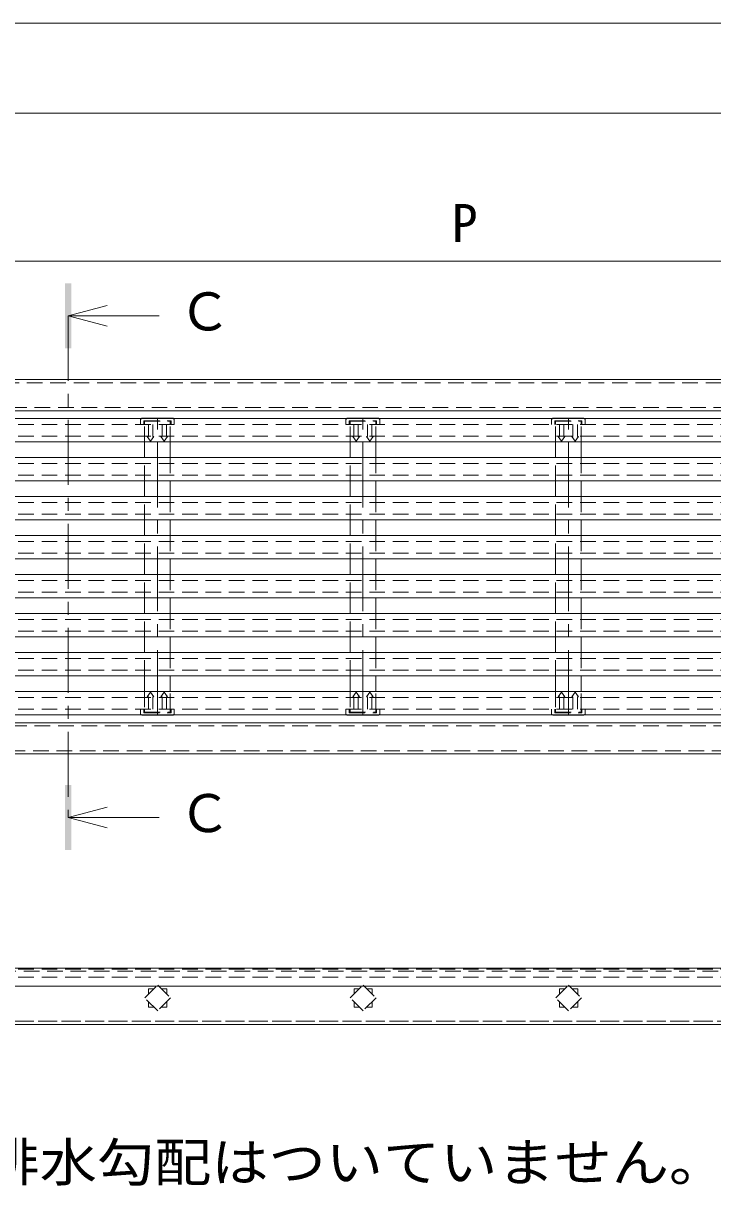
# Model space of a CAD drawing. Units: millimetres at full size, sheet at 1:5; details may follow other scales. Extents: x -840 to 950, y -676 to 691.
# Drawn here: x -418.1 to -153, y 226 to 673.2 of the extents above; entities that cross this region are included whole.
import ezdxf
from ezdxf.enums import TextEntityAlignment as Align

# ---------------------------------------------------------------- set-up
doc = ezdxf.new("R2010")
doc.units = ezdxf.units.MM
doc.header["$LTSCALE"] = 5
doc.linetypes.add('CHAIN1', pattern=[8, 5, -1, 1, -1])
doc.linetypes.add('DASHED1', pattern=[1.8, 1.2, -0.6])
for name, color, linetype, lineweight in [('E-0', 4, 'DASHED1', 9), ('E-1', 3, 'DASHED1', 9), ('E-2', 2, 'DASHED1', 9), ('E-4', 7, 'Continuous', 9), ('E-5', 4, 'Continuous', 9), ('E-8', 3, 'DASHED1', 9), ('E-F', 2, 'Continuous', 9)]:
    doc.layers.add(name, color=color, linetype=linetype, lineweight=lineweight)
doc.styles.add('ＭＳ ゴシック', font='')
doc.styles.get('ＭＳ ゴシック').set_extended_font_data('MS Gothic')

msp = doc.modelspace()

# ---------------------------------------------------------------- linework, layer by layer
at = {"layer": 'E-0', "linetype": 'Continuous'}
for p, q in [((612, 521.088), (-555, 521.088)), ((-555, 512.088), (612, 512.088)), ((-555, 497.088), (612, 497.088)), ((-555, 482.088), (612, 482.088)), ((612, 476.088), (-555, 476.088)), ((-555, 467.088), (612, 467.088)), ((-555, 461.088), (612, 461.088)), ((612, 452.088), (-555, 452.088)), ((-555, 446.088), (612, 446.088)), ((612, 437.088), (-555, 437.088)), ((-555, 431.088), (612, 431.088)), ((612, 422.088), (-555, 422.088)), ((-555, 416.088), (612, 416.088)), ((612, 407.088), (-555, 407.088))]:
    msp.add_line(p, q, dxfattribs=at)
at = {"layer": 'E-0'}
for p, q in [((-555, 518.838), (612, 518.838)), ((-555, 514.338), (612, 514.338)), ((-555, 503.838), (612, 503.838)), ((-555, 499.338), (612, 499.338)), ((-555, 488.838), (612, 488.838)), ((-555, 484.338), (612, 484.338)), ((-555, 473.838), (612, 473.838)), ((-555, 469.338), (612, 469.338)), ((-555, 458.838), (612, 458.838)), ((-555, 454.338), (612, 454.338)), ((-555, 443.838), (612, 443.838)), ((-555, 439.338), (612, 439.338)), ((-555, 428.838), (612, 428.838)), ((-555, 424.338), (612, 424.338)), ((-555, 413.838), (612, 413.838)), ((-555, 409.338), (612, 409.338)), ((-369.9, 294.727), (-369.9, 296.778)), ((-290.9, 294.727), (-290.9, 296.778)), ((-211.9, 294.727), (-211.9, 296.778)), ((-367.85, 294.727), (-369.9, 294.727)), ((-288.85, 294.727), (-290.9, 294.727)), ((-209.85, 294.727), (-211.9, 294.727))]:
    msp.add_line(p, q, dxfattribs=at)
at = {"layer": 'E-0', "linetype": 'Continuous'}
for points in [[(612, 506.088), (-555, 506.088), (-555, 497.088)], [(612, 491.088), (-555, 491.088), (-555, 482.088)]]:
    msp.add_lwpolyline(points, dxfattribs=at)
at = {"layer": 'E-0'}
for points in [[(-369.9, 299.677), (-369.9, 301.727), (-367.85, 301.727)], [(-364.95, 301.727), (-362.9, 301.727), (-362.9, 299.677)], [(-290.9, 299.677), (-290.9, 301.727), (-288.85, 301.727)], [(-285.95, 301.727), (-283.9, 301.727), (-283.9, 299.677)], [(-211.9, 299.677), (-211.9, 301.727), (-209.85, 301.727)], [(-206.95, 301.727), (-204.9, 301.727), (-204.9, 299.677)], [(-362.9, 296.778), (-362.9, 294.727), (-364.95, 294.727)], [(-283.9, 296.778), (-283.9, 294.727), (-285.95, 294.727)], [(-204.9, 296.778), (-204.9, 294.727), (-206.95, 294.727)]]:
    msp.add_lwpolyline(points, dxfattribs=at)
at = {"layer": 'E-1', "linetype": 'CHAIN1'}
for p, q in [((-366.5, 406.938), (-366.5, 521.238)), ((-287.5, 406.938), (-287.5, 521.238)), ((-208.5, 406.938), (-208.5, 521.238))]:
    msp.add_line(p, q, dxfattribs=at)
at = {"layer": 'E-1'}
for p, q in [((-371.349, 298.227), (-366.4, 303.177)), ((-366.4, 303.177), (-361.45, 298.227)), ((-292.349, 298.227), (-287.4, 303.177)), ((-287.4, 303.177), (-282.45, 298.227)), ((-213.349, 298.227), (-208.4, 303.177)), ((-208.4, 303.177), (-203.45, 298.227)), ((-366.4, 293.277), (-371.349, 298.227)), ((-361.45, 298.227), (-366.4, 293.277)), ((-287.4, 293.277), (-292.349, 298.227)), ((-282.45, 298.227), (-287.4, 293.277)), ((-208.4, 293.277), (-213.349, 298.227)), ((-203.45, 298.227), (-208.4, 293.277))]:
    msp.add_line(p, q, dxfattribs=at)
at = {"layer": 'E-2'}
for p, q in [((-373, 520.738), (-372.65, 521.088)), ((-373, 520.738), (-373, 518.838)), ((-371.733, 520.238), (-371.733, 518.838)), ((-369.965, 518.838), (-369.965, 514.138)), ((-368.268, 518.838), (-368.268, 514.138)), ((-364.732, 518.838), (-364.732, 514.138)), ((-363.035, 518.838), (-363.035, 514.138)), ((-360, 520.738), (-360.35, 521.088)), ((-360, 520.738), (-360, 518.838)), ((-294, 520.738), (-293.65, 521.088)), ((-294, 520.738), (-294, 518.838)), ((-292.733, 520.238), (-292.733, 518.838)), ((-290.965, 518.838), (-290.965, 514.138)), ((-289.268, 518.838), (-289.268, 514.138)), ((-285.732, 518.838), (-285.732, 514.138)), ((-284.035, 518.838), (-284.035, 514.138)), ((-281, 520.738), (-281.35, 521.088)), ((-281, 520.738), (-281, 518.838)), ((-215, 520.738), (-214.65, 521.088)), ((-215, 520.738), (-215, 518.838)), ((-213.733, 520.238), (-213.733, 518.838)), ((-211.965, 518.838), (-211.965, 514.138)), ((-210.268, 518.838), (-210.268, 514.138)), ((-206.732, 518.838), (-206.732, 514.138)), ((-205.035, 518.838), (-205.035, 514.138)), ((-202, 520.738), (-202.35, 521.088)), ((-202, 520.738), (-202, 518.838)), ((-370.389, 514.138), (-369.965, 514.138)), ((-370.389, 514.138), (-369.116, 512.338)), ((-369.116, 512.338), (-367.844, 514.138)), ((-368.268, 514.138), (-367.844, 514.138)), ((-364.732, 514.138), (-365.157, 514.138)), ((-363.884, 512.338), (-365.157, 514.138)), ((-362.611, 514.138), (-363.884, 512.338)), ((-362.611, 514.138), (-363.035, 514.138)), ((-291.389, 514.138), (-290.965, 514.138)), ((-291.389, 514.138), (-290.116, 512.338)), ((-290.116, 512.338), (-288.844, 514.138)), ((-289.268, 514.138), (-288.844, 514.138)), ((-285.732, 514.138), (-286.157, 514.138)), ((-284.884, 512.338), (-286.157, 514.138)), ((-283.611, 514.138), (-284.884, 512.338)), ((-283.611, 514.138), (-284.035, 514.138)), ((-212.389, 514.138), (-211.965, 514.138)), ((-212.389, 514.138), (-211.116, 512.338)), ((-211.116, 512.338), (-209.844, 514.138)), ((-210.268, 514.138), (-209.844, 514.138)), ((-206.732, 514.138), (-207.157, 514.138)), ((-205.884, 512.338), (-207.157, 514.138)), ((-204.611, 514.138), (-205.884, 512.338)), ((-204.611, 514.138), (-205.035, 514.138)), ((-370.389, 414.038), (-369.116, 415.838)), ((-370.389, 414.038), (-369.965, 414.038)), ((-369.965, 409.338), (-369.965, 414.038)), ((-369.116, 415.838), (-367.844, 414.038)), ((-368.268, 409.338), (-368.268, 414.038)), ((-368.268, 414.038), (-367.844, 414.038)), ((-363.884, 415.838), (-365.157, 414.038)), ((-364.732, 414.038), (-365.157, 414.038)), ((-364.732, 409.338), (-364.732, 414.038)), ((-362.611, 414.038), (-363.884, 415.838)), ((-363.035, 409.338), (-363.035, 414.038)), ((-362.611, 414.038), (-363.035, 414.038)), ((-291.389, 414.038), (-290.116, 415.838)), ((-291.389, 414.038), (-290.965, 414.038)), ((-290.965, 409.338), (-290.965, 414.038)), ((-290.116, 415.838), (-288.844, 414.038)), ((-289.268, 409.338), (-289.268, 414.038)), ((-289.268, 414.038), (-288.844, 414.038)), ((-284.884, 415.838), (-286.157, 414.038)), ((-285.732, 414.038), (-286.157, 414.038)), ((-285.732, 409.338), (-285.732, 414.038)), ((-283.611, 414.038), (-284.884, 415.838)), ((-284.035, 409.338), (-284.035, 414.038)), ((-283.611, 414.038), (-284.035, 414.038)), ((-212.389, 414.038), (-211.116, 415.838)), ((-212.389, 414.038), (-211.965, 414.038)), ((-211.965, 409.338), (-211.965, 414.038)), ((-211.116, 415.838), (-209.844, 414.038)), ((-210.268, 409.338), (-210.268, 414.038)), ((-210.268, 414.038), (-209.844, 414.038)), ((-205.884, 415.838), (-207.157, 414.038)), ((-206.732, 414.038), (-207.157, 414.038)), ((-206.732, 409.338), (-206.732, 414.038)), ((-204.611, 414.038), (-205.884, 415.838)), ((-205.035, 409.338), (-205.035, 414.038)), ((-204.611, 414.038), (-205.035, 414.038)), ((-373, 407.438), (-373, 409.338)), ((-373, 407.438), (-372.65, 407.088)), ((-371.733, 407.938), (-371.733, 409.338)), ((-360, 407.438), (-360.35, 407.088)), ((-360, 407.438), (-360, 409.338)), ((-294, 407.438), (-294, 409.338)), ((-294, 407.438), (-293.65, 407.088)), ((-292.733, 407.938), (-292.733, 409.338)), ((-281, 407.438), (-281.35, 407.088)), ((-281, 407.438), (-281, 409.338)), ((-215, 407.438), (-215, 409.338)), ((-215, 407.438), (-214.65, 407.088)), ((-213.733, 407.938), (-213.733, 409.338)), ((-202, 407.438), (-202.35, 407.088)), ((-202, 407.438), (-202, 409.338))]:
    msp.add_line(p, q, dxfattribs=at)
at = {"layer": 'E-2', "linetype": 'Continuous'}
for p, q in [((-372.5, 521.238), (-372.65, 521.088)), ((-372.5, 521.238), (-360.5, 521.238)), ((-360.5, 521.238), (-360.35, 521.088)), ((-293.5, 521.238), (-293.65, 521.088)), ((-293.5, 521.238), (-281.5, 521.238)), ((-281.5, 521.238), (-281.35, 521.088)), ((-214.5, 521.238), (-214.65, 521.088)), ((-214.5, 521.238), (-202.5, 521.238)), ((-202.5, 521.238), (-202.35, 521.088)), ((-372.5, 406.938), (-372.7, 407.138)), ((-360.35, 407.088), (-360.5, 406.938)), ((-293.5, 406.938), (-293.7, 407.138)), ((-281.35, 407.088), (-281.5, 406.938)), ((-214.5, 406.938), (-214.7, 407.138)), ((-202.35, 407.088), (-202.5, 406.938)), ((-372.5, 406.938), (-360.5, 406.938)), ((-293.5, 406.938), (-281.5, 406.938)), ((-214.5, 406.938), (-202.5, 406.938))]:
    msp.add_line(p, q, dxfattribs=at)
at = {"layer": 'E-2', "color": 3}
for p, q in [((-371.45, 520.038), (-361.55, 520.038)), ((-371.45, 518.838), (-371.45, 520.038)), ((-371.45, 512.088), (-371.45, 518.838)), ((-361.55, 518.838), (-361.55, 520.038)), ((-361.55, 512.088), (-361.55, 518.838)), ((-292.45, 520.038), (-282.55, 520.038)), ((-292.45, 518.838), (-292.45, 520.038)), ((-292.45, 512.088), (-292.45, 518.838)), ((-282.55, 518.838), (-282.55, 520.038)), ((-282.55, 512.088), (-282.55, 518.838)), ((-213.45, 520.038), (-203.55, 520.038)), ((-213.45, 518.838), (-213.45, 520.038)), ((-213.45, 512.088), (-213.45, 518.838)), ((-203.55, 518.838), (-203.55, 520.038)), ((-203.55, 512.088), (-203.55, 518.838)), ((-371.45, 497.088), (-371.45, 506.088)), ((-361.55, 506.088), (-361.55, 497.088)), ((-292.45, 497.088), (-292.45, 506.088)), ((-282.55, 506.088), (-282.55, 497.088)), ((-213.45, 497.088), (-213.45, 506.088)), ((-203.55, 506.088), (-203.55, 497.088)), ((-371.45, 482.088), (-371.45, 491.088)), ((-361.55, 491.088), (-361.55, 482.088)), ((-292.45, 482.088), (-292.45, 491.088)), ((-282.55, 491.088), (-282.55, 482.088)), ((-213.45, 482.088), (-213.45, 491.088)), ((-203.55, 491.088), (-203.55, 482.088)), ((-371.45, 467.088), (-371.45, 476.088)), ((-361.55, 476.088), (-361.55, 467.088)), ((-292.45, 467.088), (-292.45, 476.088)), ((-282.55, 476.088), (-282.55, 467.088)), ((-213.45, 467.088), (-213.45, 476.088)), ((-203.55, 476.088), (-203.55, 467.088)), ((-371.45, 452.088), (-371.45, 461.088)), ((-361.55, 461.088), (-361.55, 452.088)), ((-292.45, 452.088), (-292.45, 461.088)), ((-282.55, 461.088), (-282.55, 452.088)), ((-213.45, 452.088), (-213.45, 461.088)), ((-203.55, 461.088), (-203.55, 452.088)), ((-371.45, 437.088), (-371.45, 446.088)), ((-361.55, 446.088), (-361.55, 437.088)), ((-292.45, 437.088), (-292.45, 446.088)), ((-282.55, 446.088), (-282.55, 437.088)), ((-213.45, 437.088), (-213.45, 446.088)), ((-203.55, 446.088), (-203.55, 437.088)), ((-371.45, 422.088), (-371.45, 431.088)), ((-361.55, 431.088), (-361.55, 422.088)), ((-292.45, 422.088), (-292.45, 431.088)), ((-282.55, 431.088), (-282.55, 422.088)), ((-213.45, 422.088), (-213.45, 431.088)), ((-203.55, 431.088), (-203.55, 422.088)), ((-371.45, 416.088), (-371.45, 409.338)), ((-361.55, 409.338), (-361.55, 416.088)), ((-292.45, 416.088), (-292.45, 409.338)), ((-282.55, 409.338), (-282.55, 416.088)), ((-213.45, 416.088), (-213.45, 409.338)), ((-203.55, 409.338), (-203.55, 416.088)), ((-361.55, 409.338), (-361.55, 408.138)), ((-282.55, 409.338), (-282.55, 408.138)), ((-203.55, 409.338), (-203.55, 408.138))]:
    msp.add_line(p, q, dxfattribs=at)
at = {"layer": 'E-2', "color": 3, "linetype": 'Continuous'}
for p, q in [((-371.45, 506.088), (-371.45, 512.088)), ((-361.55, 506.088), (-361.55, 512.088)), ((-292.45, 506.088), (-292.45, 512.088)), ((-282.55, 506.088), (-282.55, 512.088)), ((-213.45, 506.088), (-213.45, 512.088)), ((-203.55, 506.088), (-203.55, 512.088)), ((-371.45, 491.088), (-371.45, 497.088)), ((-361.55, 491.088), (-361.55, 497.088)), ((-292.45, 491.088), (-292.45, 497.088)), ((-282.55, 491.088), (-282.55, 497.088)), ((-213.45, 491.088), (-213.45, 497.088)), ((-203.55, 491.088), (-203.55, 497.088)), ((-371.45, 476.088), (-371.45, 482.088)), ((-361.55, 476.088), (-361.55, 482.088)), ((-292.45, 476.088), (-292.45, 482.088)), ((-282.55, 476.088), (-282.55, 482.088)), ((-213.45, 476.088), (-213.45, 482.088)), ((-203.55, 476.088), (-203.55, 482.088)), ((-371.45, 461.088), (-371.45, 467.088)), ((-361.55, 461.088), (-361.55, 467.088)), ((-292.45, 461.088), (-292.45, 467.088)), ((-282.55, 461.088), (-282.55, 467.088)), ((-213.45, 461.088), (-213.45, 467.088)), ((-203.55, 461.088), (-203.55, 467.088)), ((-371.45, 446.088), (-371.45, 452.088)), ((-361.55, 446.088), (-361.55, 452.088)), ((-292.45, 446.088), (-292.45, 452.088)), ((-282.55, 446.088), (-282.55, 452.088)), ((-213.45, 446.088), (-213.45, 452.088)), ((-203.55, 446.088), (-203.55, 452.088)), ((-371.45, 431.088), (-371.45, 437.088)), ((-361.55, 431.088), (-361.55, 437.088)), ((-292.45, 431.088), (-292.45, 437.088)), ((-282.55, 431.088), (-282.55, 437.088)), ((-213.45, 431.088), (-213.45, 437.088)), ((-203.55, 431.088), (-203.55, 437.088)), ((-371.45, 416.088), (-371.45, 422.088)), ((-361.55, 416.088), (-361.55, 422.088)), ((-292.45, 416.088), (-292.45, 422.088)), ((-282.55, 416.088), (-282.55, 422.088)), ((-213.45, 416.088), (-213.45, 422.088)), ((-203.55, 416.088), (-203.55, 422.088))]:
    msp.add_line(p, q, dxfattribs=at)
at = {"layer": 'E-2', "color": 4}
for p, q in [((612, 309.227), (-555, 309.227)), ((612, 306.227), (-555, 306.227)), ((612, 289.227), (-555, 289.227))]:
    msp.add_line(p, q, dxfattribs=at)
at = {"layer": 'E-2'}
for points in [[(-371.733, 520.238), (-361.267, 520.238), (-361.267, 518.838)], [(-292.733, 520.238), (-282.267, 520.238), (-282.267, 518.838)], [(-213.733, 520.238), (-203.267, 520.238), (-203.267, 518.838)], [(-371.733, 407.938), (-361.267, 407.938), (-361.267, 409.338)], [(-292.733, 407.938), (-282.267, 407.938), (-282.267, 409.338)], [(-213.733, 407.938), (-203.267, 407.938), (-203.267, 409.338)]]:
    msp.add_lwpolyline(points, dxfattribs=at)
at = {"layer": 'E-2', "color": 3}
for points in [[(-371.45, 409.338), (-371.45, 408.138), (-361.55, 408.138)], [(-292.45, 409.338), (-292.45, 408.138), (-282.55, 408.138)], [(-213.45, 409.338), (-213.45, 408.138), (-203.55, 408.138)]]:
    msp.add_lwpolyline(points, dxfattribs=at)
at = {"layer": 'E-4'}
for p, q in [((-568.5, 673.169), (625.5, 673.169)), ((-555, 638.634), (612, 638.634)), ((-525.2, 581.583), (28.5, 581.583))]:
    msp.add_line(p, q, dxfattribs=at)
at = {"layer": 'E-5'}
for p, q in [((-400.814, 560.585), (-385.814, 564.585)), ((-400.814, 560.585), (-365.814, 560.585)), ((-400.814, 560.585), (-385.814, 556.585)), ((-400.814, 367.591), (-385.814, 371.591)), ((-400.814, 367.591), (-365.814, 367.591)), ((-400.814, 367.591), (-385.814, 363.591))]:
    msp.add_line(p, q, dxfattribs=at)
at = {"layer": 'E-5', "linetype": 'CHAIN1'}
msp.add_line((-400.814, 560.585), (-400.814, 367.591), dxfattribs=at)
at = {"layer": 'E-5'}
for points in [[(-402.064, 548.085), (-399.564, 548.085), (-402.064, 573.085), (-399.564, 573.085)], [(-402.064, 355.091), (-399.564, 355.091), (-402.064, 380.091), (-399.564, 380.091)]]:
    msp.add_solid(points, dxfattribs=at)
at = {"layer": 'E-8', "linetype": 'Continuous'}
for p, q in [((-568.5, 536.088), (625.5, 536.088)), ((-556.5, 524.088), (613.5, 524.088)), ((613.5, 404.088), (-556.5, 404.088)), ((-568.5, 392.088), (625.5, 392.088)), ((622.5, 309.727), (-565.5, 309.727)), ((625.5, 302.727), (-568.5, 302.727)), ((-46.59, 288.027), (-515.2, 288.027))]:
    msp.add_line(p, q, dxfattribs=at)
at = {"layer": 'E-8'}
for p, q in [((624.3, 534.888), (-567.3, 534.888)), ((-557.7, 525.288), (614.7, 525.288)), ((-557.7, 402.888), (614.7, 402.888)), ((-567.3, 393.288), (624.3, 393.288)), ((614.1, 308.527), (-556.902, 308.527)), ((-46.332, 289.227), (-556.5, 289.227))]:
    msp.add_line(p, q, dxfattribs=at)

# ---------------------------------------------------------------- texts
at = {"layer": 'E-4', "color": 2, "style": 'ＭＳ ゴシック'}
msp.add_text('P', height=14.66, dxfattribs=at).set_placement((-253.35, 584.583), align=Align.BOTTOM_LEFT)
at = {"layer": 'E-5', "color": 2, "style": 'ＭＳ ゴシック'}
for p in [(-358.314, 550.585), (-358.314, 357.591)]:
    msp.add_text('Ｃ', height=14.66, dxfattribs=at).set_placement(p, align=Align.BOTTOM_LEFT)
at = {"layer": 'E-F', "style": 'ＭＳ ゴシック', "width": 1.1}
msp.add_text('※排水勾配はついていません。', height=14.66, dxfattribs=at).set_placement((-455.756, 223.265), align=Align.BOTTOM_LEFT)

doc.saveas('drawing.dxf')
